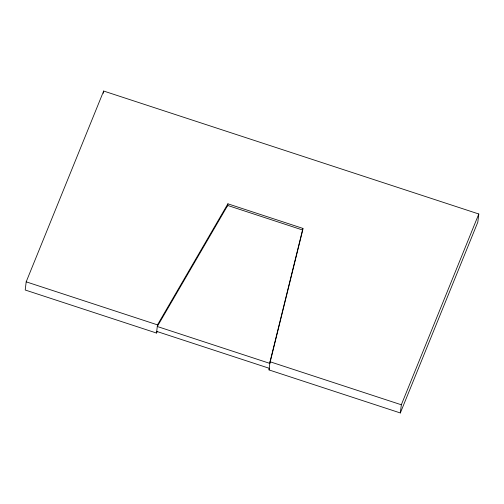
<?xml version="1.0" encoding="UTF-8"?>
<svg xmlns="http://www.w3.org/2000/svg" width="504" height="504" viewBox="0 0 504 504"><rect width="100%" height="100%" fill="white"/><g stroke="black" fill="none" stroke-linecap="round" stroke-linejoin="round"><path stroke-width="0.76" d="M156.498 333.043L157.487 324.866L227.896 203.818L302.923 228.407L270.031 361.752L269.035 369.93L400.334 412.959L477.811 222.163L478.8 213.992L103.667 91.041L26.189 281.837L25.2 290.008L156.498 333.043L157.286 331.682M103.396 93.272L103.667 91.041M227.625 206.048L227.896 203.818M302.74 229.893L302.923 228.407M400.334 412.959L401.329 404.781L478.8 213.992M269.035 369.93L269.413 368.405M26.189 281.837L157.487 324.866M270.031 361.752L401.329 404.781M156.694 331.405L269.237 368.292M302.721 230.044L269.829 363.384L157.292 326.504L227.695 205.456L302.721 230.044"/></g></svg>
